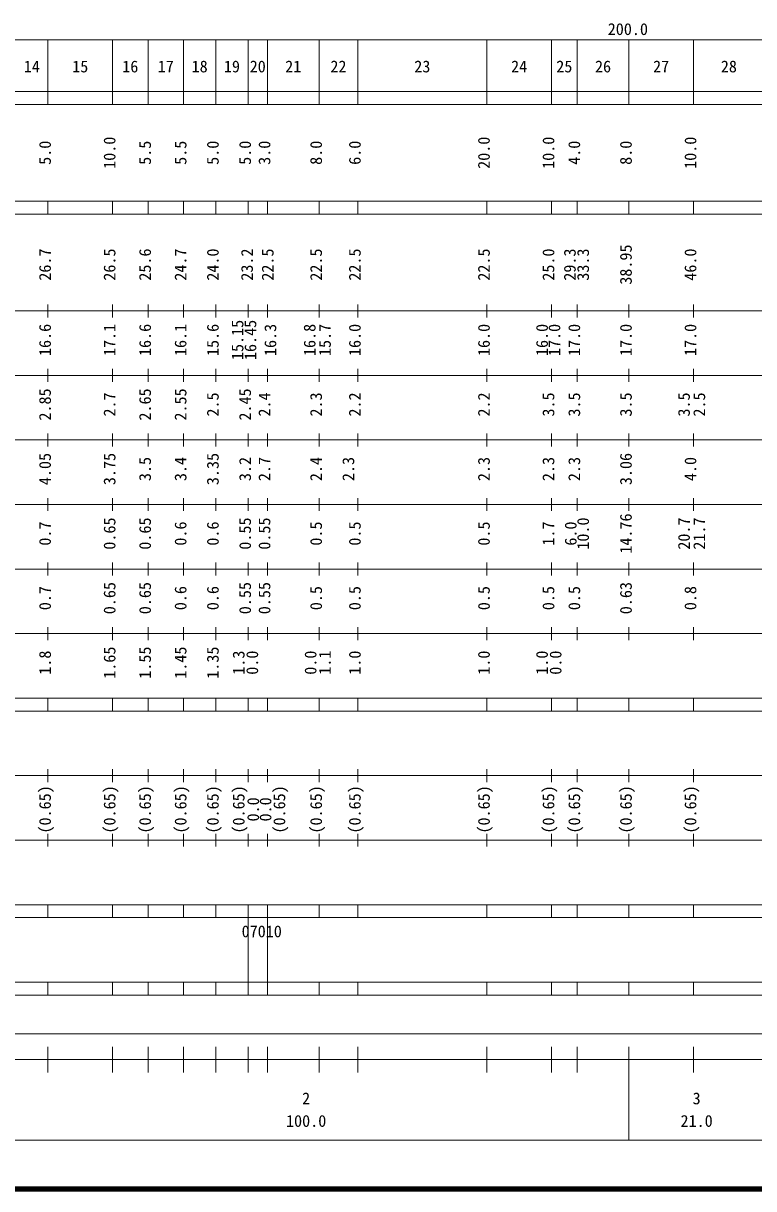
# Model space of a CAD drawing. Units: millimetres on the paper, enlarged 1000 times. Extents: x 40000 to 680000, y 20000 to 380000.
# Drawn here: x 174177 to 287342, y 20000 to 200558 of the extents above; entities that cross this region are included whole.
import ezdxf
from ezdxf.enums import TextEntityAlignment as Align

# ---------------------------------------------------------------- set-up
doc = ezdxf.new("R2010")
doc.units = ezdxf.units.MM
doc.header["$LTSCALE"] = 1000
doc.layers.add('M-TTL', color=2, linetype='Continuous', lineweight=140)
doc.layers.add('M-TTL-BAND', color=7, linetype='Continuous', lineweight=13)
doc.styles.add('ＭＳ ゴシック', font='')
doc.styles.get('ＭＳ ゴシック').set_extended_font_data('MS Gothic')

msp = doc.modelspace()

# ---------------------------------------------------------------- linework, layer by layer
at = {"layer": 'M-TTL'}
msp.add_line((40000, 20000), (680000, 20000), dxfattribs=at)
at = {"layer": 'M-TTL-BAND'}
for p, q in [((68000, 198000), (579000, 198000)), ((178000, 188000), (178000, 198000)), ((188000, 188000), (188000, 198000)), ((193500, 188000), (193500, 198000)), ((199000, 188000), (199000, 198000)), ((204000, 188000), (204000, 198000)), ((209000, 188000), (209000, 198000)), ((212000, 188000), (212000, 198000)), ((220000, 188000), (220000, 198000)), ((226000, 188000), (226000, 198000)), ((246000, 188000), (246000, 198000)), ((256000, 188000), (256000, 198000)), ((260000, 188000), (260000, 198000)), ((268000, 188000), (268000, 198000)), ((278000, 188000), (278000, 198000)), ((40000, 190000), (579000, 190000)), ((40000, 188000), (579000, 188000)), ((40000, 173000), (579000, 173000)), ((178000, 171000), (178000, 173000)), ((188000, 171000), (188000, 173000)), ((193500, 171000), (193500, 173000)), ((199000, 171000), (199000, 173000)), ((204000, 171000), (204000, 173000)), ((209000, 171000), (209000, 173000)), ((212000, 171000), (212000, 173000)), ((220000, 171000), (220000, 173000)), ((226000, 171000), (226000, 173000)), ((246000, 171000), (246000, 173000)), ((256000, 171000), (256000, 173000)), ((260000, 171000), (260000, 173000)), ((268000, 171000), (268000, 173000)), ((278000, 171000), (278000, 173000)), ((40000, 171000), (579000, 171000)), ((40000, 156000), (579000, 156000)), ((178000, 155000), (178000, 157000)), ((188000, 155000), (188000, 157000)), ((193500, 155000), (193500, 157000)), ((199000, 155000), (199000, 157000)), ((204000, 155000), (204000, 157000)), ((209000, 155000), (209000, 157000)), ((212000, 155000), (212000, 157000)), ((220000, 155000), (220000, 157000)), ((226000, 155000), (226000, 157000)), ((246000, 155000), (246000, 157000)), ((256000, 155000), (256000, 157000)), ((260000, 155000), (260000, 157000)), ((268000, 155000), (268000, 157000)), ((278000, 155000), (278000, 157000)), ((178000, 145000), (178000, 147000)), ((188000, 145000), (188000, 147000)), ((193500, 145000), (193500, 147000)), ((199000, 145000), (199000, 147000)), ((204000, 145000), (204000, 147000)), ((209000, 145000), (209000, 147000)), ((212000, 145000), (212000, 147000)), ((220000, 145000), (220000, 147000)), ((226000, 145000), (226000, 147000)), ((246000, 145000), (246000, 147000)), ((256000, 145000), (256000, 147000)), ((260000, 145000), (260000, 147000)), ((268000, 145000), (268000, 147000)), ((278000, 145000), (278000, 147000)), ((46000, 146000), (579000, 146000)), ((52000, 136000), (579000, 136000)), ((178000, 135000), (178000, 137000)), ((188000, 135000), (188000, 137000)), ((193500, 135000), (193500, 137000)), ((199000, 135000), (199000, 137000)), ((204000, 135000), (204000, 137000)), ((209000, 135000), (209000, 137000)), ((212000, 135000), (212000, 137000)), ((220000, 135000), (220000, 137000)), ((226000, 135000), (226000, 137000)), ((246000, 135000), (246000, 137000)), ((256000, 135000), (256000, 137000)), ((260000, 135000), (260000, 137000)), ((268000, 135000), (268000, 137000)), ((278000, 135000), (278000, 137000)), ((178000, 125000), (178000, 127000)), ((188000, 125000), (188000, 127000)), ((193500, 125000), (193500, 127000)), ((199000, 125000), (199000, 127000)), ((204000, 125000), (204000, 127000)), ((209000, 125000), (209000, 127000)), ((212000, 125000), (212000, 127000)), ((220000, 125000), (220000, 127000)), ((226000, 125000), (226000, 127000)), ((246000, 125000), (246000, 127000)), ((256000, 125000), (256000, 127000)), ((260000, 125000), (260000, 127000)), ((268000, 125000), (268000, 127000)), ((278000, 125000), (278000, 127000)), ((46000, 126000), (579000, 126000)), ((52000, 116000), (579000, 116000)), ((178000, 115000), (178000, 117000)), ((188000, 115000), (188000, 117000)), ((193500, 115000), (193500, 117000)), ((199000, 115000), (199000, 117000)), ((204000, 115000), (204000, 117000)), ((209000, 115000), (209000, 117000)), ((212000, 115000), (212000, 117000)), ((220000, 115000), (220000, 117000)), ((226000, 115000), (226000, 117000)), ((246000, 115000), (246000, 117000)), ((256000, 115000), (256000, 117000)), ((260000, 115000), (260000, 117000)), ((268000, 115000), (268000, 117000)), ((278000, 115000), (278000, 117000)), ((178000, 105000), (178000, 107000)), ((188000, 105000), (188000, 107000)), ((193500, 105000), (193500, 107000)), ((199000, 105000), (199000, 107000)), ((204000, 105000), (204000, 107000)), ((209000, 105000), (209000, 107000)), ((212000, 105000), (212000, 107000)), ((220000, 105000), (220000, 107000)), ((226000, 105000), (226000, 107000)), ((246000, 105000), (246000, 107000)), ((256000, 105000), (256000, 107000)), ((260000, 105000), (260000, 107000)), ((268000, 105000), (268000, 107000)), ((278000, 105000), (278000, 107000)), ((46000, 106000), (579000, 106000)), ((40000, 96000), (579000, 96000)), ((178000, 94000), (178000, 96000)), ((188000, 94000), (188000, 96000)), ((193500, 94000), (193500, 96000)), ((199000, 94000), (199000, 96000)), ((204000, 94000), (204000, 96000)), ((209000, 94000), (209000, 96000)), ((212000, 94000), (212000, 96000)), ((220000, 94000), (220000, 96000)), ((226000, 94000), (226000, 96000)), ((246000, 94000), (246000, 96000)), ((256000, 94000), (256000, 96000)), ((260000, 94000), (260000, 96000)), ((268000, 94000), (268000, 96000)), ((278000, 94000), (278000, 96000)), ((40000, 94000), (579000, 94000)), ((178000, 83000), (178000, 85000)), ((188000, 83000), (188000, 85000)), ((193500, 83000), (193500, 85000)), ((199000, 83000), (199000, 85000)), ((204000, 83000), (204000, 85000)), ((209000, 83000), (209000, 85000)), ((212000, 83000), (212000, 85000)), ((220000, 83000), (220000, 85000)), ((226000, 83000), (226000, 85000)), ((246000, 83000), (246000, 85000)), ((256000, 83000), (256000, 85000)), ((260000, 83000), (260000, 85000)), ((268000, 83000), (268000, 85000)), ((278000, 83000), (278000, 85000)), ((49000, 84000), (579000, 84000)), ((178000, 73000), (178000, 75000)), ((188000, 73000), (188000, 75000)), ((193500, 73000), (193500, 75000)), ((199000, 73000), (199000, 75000)), ((204000, 73000), (204000, 75000)), ((209000, 73000), (209000, 75000)), ((212000, 73000), (212000, 75000)), ((220000, 73000), (220000, 75000)), ((226000, 73000), (226000, 75000)), ((246000, 73000), (246000, 75000)), ((256000, 73000), (256000, 75000)), ((260000, 73000), (260000, 75000)), ((268000, 73000), (268000, 75000)), ((278000, 73000), (278000, 75000)), ((40000, 74000), (579000, 74000)), ((40000, 64000), (579000, 64000)), ((178000, 62000), (178000, 64000)), ((188000, 62000), (188000, 64000)), ((193500, 62000), (193500, 64000)), ((199000, 62000), (199000, 64000)), ((204000, 62000), (204000, 64000)), ((209000, 62000), (209000, 64000)), ((212000, 62000), (212000, 64000)), ((220000, 62000), (220000, 64000)), ((226000, 62000), (226000, 64000)), ((246000, 62000), (246000, 64000)), ((256000, 62000), (256000, 64000)), ((260000, 62000), (260000, 64000)), ((268000, 62000), (268000, 64000)), ((278000, 62000), (278000, 64000)), ((40000, 62000), (579000, 62000)), ((209000, 52000), (209000, 62000)), ((212000, 52000), (212000, 62000)), ((40000, 52000), (579000, 52000)), ((178000, 50000), (178000, 52000)), ((188000, 50000), (188000, 52000)), ((193500, 50000), (193500, 52000)), ((199000, 50000), (199000, 52000)), ((204000, 50000), (204000, 52000)), ((209000, 50000), (209000, 52000)), ((212000, 50000), (212000, 52000)), ((220000, 50000), (220000, 52000)), ((226000, 50000), (226000, 52000)), ((246000, 50000), (246000, 52000)), ((256000, 50000), (256000, 52000)), ((260000, 50000), (260000, 52000)), ((268000, 50000), (268000, 52000)), ((278000, 50000), (278000, 52000)), ((40000, 50000), (579000, 50000)), ((71000, 44000), (565000, 44000)), ((178000, 38000), (178000, 42000)), ((188000, 38000), (188000, 42000)), ((193500, 38000), (193500, 42000)), ((199000, 38000), (199000, 42000)), ((204000, 38000), (204000, 42000)), ((209000, 38000), (209000, 42000)), ((212000, 38000), (212000, 42000)), ((220000, 38000), (220000, 42000)), ((226000, 38000), (226000, 42000)), ((246000, 38000), (246000, 42000)), ((256000, 38000), (256000, 42000)), ((260000, 38000), (260000, 42000)), ((268000, 27500), (268000, 42000)), ((278000, 38000), (278000, 42000)), ((40000, 40000), (579000, 40000)), ((68000, 27500), (579000, 27500))]:
    msp.add_line(p, q, dxfattribs=at)

# ---------------------------------------------------------------- texts
at = {"layer": 'M-TTL-BAND', "style": 'ＭＳ ゴシック'}
for s, p in [('200.0', (267844, 198195)), ('14', (175500, 192405)), ('15', (183000, 192405)), ('16', (190750, 192405)), ('17', (196250, 192405)), ('18', (201500, 192405)), ('19', (206500, 192405)), ('20', (210500, 192405)), ('21', (216000, 192405)), ('22', (223000, 192405)), ('23', (236000, 192405)), ('24', (251000, 192405)), ('25', (258000, 192405)), ('26', (264000, 192405)), ('27', (273000, 192405)), ('28', (283500, 192405)), ('2', (218000, 32523)), ('3', (278500, 32523)), ('100.0', (218000, 29033)), ('21.0', (278500, 29033))]:
    msp.add_text(s, height=1833, dxfattribs=at).set_placement(p, align=Align.BOTTOM_CENTER)
for s, p in [('10.0', (189000, 180500)), ('20.0', (247000, 180500)), ('10.0', (257000, 180500)), ('10.0', (279000, 180500)), ('5.0', (179000, 180500)), ('5.5', (194500, 180500)), ('5.5', (200000, 180500)), ('5.0', (205000, 180500)), ('5.0', (210000, 180500)), ('3.0', (213000, 180500)), ('8.0', (221000, 180500)), ('6.0', (227000, 180500)), ('4.0', (261000, 180500)), ('8.0', (269000, 180500)), ('38.95', (269000, 163174)), ('26.7', (179000, 163174)), ('26.5', (189000, 163174)), ('25.6', (194500, 163174)), ('24.7', (200000, 163174)), ('24.0', (205000, 163174)), ('23.2', (210300, 163174)), ('22.5', (213505, 163174)), ('22.5', (221000, 163174)), ('22.5', (227000, 163174)), ('22.5', (247000, 163174)), ('25.0', (257000, 163174)), ('29.3', (260315, 163174)), ('33.3', (262370, 163174)), ('46.0', (279000, 163174)), ('16.6', (179000, 151500)), ('17.1', (189000, 151500)), ('16.6', (194500, 151500)), ('16.1', (200000, 151500)), ('15.6', (205000, 151500)), ('15.15', (208825, 151500)), ('16.45', (210823, 151500)), ('16.3', (213915, 151500)), ('16.8', (220000, 151500)), ('15.7', (222370, 151500)), ('16.0', (227000, 151500)), ('16.0', (247000, 151500)), ('16.0', (256000, 151500)), ('17.0', (257923, 151500)), ('17.0', (261000, 151500)), ('17.0', (269000, 151500)), ('17.0', (279000, 151500)), ('2.85', (179000, 141500)), ('2.7', (189000, 141500)), ('2.65', (194500, 141500)), ('2.55', (200000, 141500)), ('2.5', (205000, 141500)), ('2.45', (210000, 141500)), ('2.4', (213000, 141500)), ('2.3', (221000, 141500)), ('2.2', (227000, 141500)), ('2.2', (247000, 141500)), ('3.5', (257000, 141500)), ('3.5', (261000, 141500)), ('3.5', (269000, 141500)), ('3.5', (278000, 141500)), ('2.5', (280370, 141500)), ('4.05', (179000, 131500)), ('3.75', (189000, 131500)), ('3.35', (205000, 131500)), ('3.06', (269000, 131500)), ('3.5', (194500, 131500)), ('3.4', (200000, 131500)), ('3.2', (210000, 131500)), ('2.7', (213000, 131500)), ('2.4', (221000, 131500)), ('2.3', (226000, 131500)), ('2.3', (247000, 131500)), ('2.3', (257000, 131500)), ('2.3', (261000, 131500)), ('4.0', (279000, 131500)), ('0.7', (179000, 121500)), ('0.65', (189000, 121500)), ('0.65', (194500, 121500)), ('0.6', (200000, 121500)), ('0.6', (205000, 121500)), ('0.55', (210000, 121500)), ('0.55', (213000, 121500)), ('0.5', (221000, 121500)), ('0.5', (227000, 121500)), ('0.5', (247000, 121500)), ('1.7', (257000, 121500)), ('6.0', (260447, 121500)), ('10.0', (262370, 121500)), ('14.76', (269000, 121500)), ('20.7', (278000, 121500)), ('21.7', (280370, 121500)), ('0.65', (189000, 111500)), ('0.65', (194500, 111500)), ('0.55', (210000, 111500)), ('0.55', (213000, 111500)), ('0.63', (269000, 111500)), ('0.7', (179000, 111500)), ('0.6', (200000, 111500)), ('0.6', (205000, 111500)), ('0.5', (221000, 111500)), ('0.5', (227000, 111500)), ('0.5', (247000, 111500)), ('0.5', (257000, 111500)), ('0.5', (261000, 111500)), ('0.8', (279000, 111500)), ('1.8', (179000, 101500)), ('1.65', (189000, 101500)), ('1.55', (194500, 101500)), ('1.45', (200000, 101500)), ('1.35', (205000, 101500)), ('1.3', (209000, 101500)), ('0.0', (211107, 101500)), ('0.0', (220142, 101500)), ('1.1', (222370, 101500)), ('1.0', (227000, 101500)), ('1.0', (247000, 101500)), ('1.0', (256000, 101500)), ('0.0', (258107, 101500)), ('(0.65)', (179000, 78764)), ('(0.65)', (189000, 78764)), ('(0.65)', (194500, 78764)), ('(0.65)', (200000, 78764)), ('(0.65)', (205000, 78764)), ('(0.65)', (209000, 78764)), ('(0.65)', (215306, 78764)), ('(0.65)', (221000, 78764)), ('(0.65)', (227000, 78764)), ('(0.65)', (247000, 78764)), ('(0.65)', (257000, 78764)), ('(0.65)', (261000, 78764)), ('(0.65)', (269000, 78764)), ('(0.65)', (279000, 78764)), ('0.0', (211249, 78764)), ('0.0', (213154, 78764))]:
    msp.add_text(s, height=1833, rotation=90, dxfattribs=at).set_placement(p, align=Align.BOTTOM_CENTER)
msp.add_text('07010', height=1833, dxfattribs=at).set_placement((208000, 58405), align=Align.BOTTOM_LEFT)

doc.saveas('drawing.dxf')
